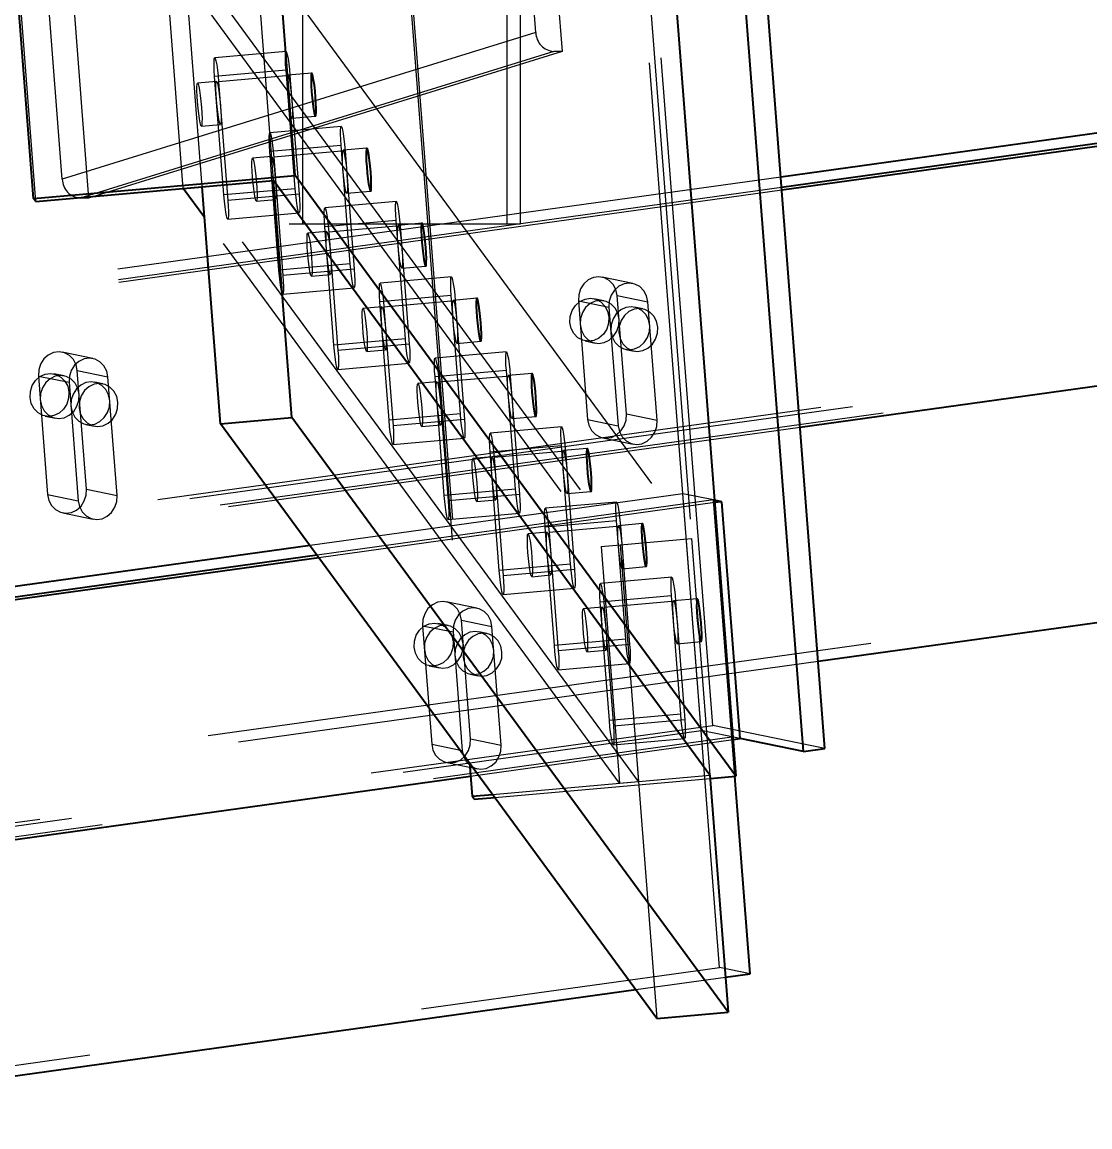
# Model space of a CAD drawing. Header units: millimetres. Extents: x 122 to 2816, y -707 to 556.
# Drawn here: x 686.797 to 688.823, y 303.537 to 305.632 of the extents above; entities that cross this region are included whole.
import ezdxf

# ---------------------------------------------------------------- set-up
doc = ezdxf.new("R2010")
doc.units = ezdxf.units.MM
doc.header["$PDSIZE"] = -1
doc.linetypes.add('HIDDEN', pattern=[1.905, 1.27, -0.635])
doc.layers.add('FORMAT', color=7, linetype='Continuous')
doc.styles.add('SLDTEXTSTYLE7', font='TXT', dxfattribs={"width": 0.75})
doc.dimstyles.new('SLDDIMSTYLE4', dxfattribs={"dimtxt": 1.852083, "dimasz": 1.852083, "dimexe": 0, "dimexo": 0.625, "dimgap": 0.463021, "dimtad": 1, "dimdec": 0, "dimlfac": 110, "dimrnd": 1e-09, "dimzin": 12, "dimtxsty": 'SLDTEXTSTYLE7', "dimsah": 1, "dimcen": 2.5, "dimazin": 3, "dimtfac": 1, "dimtdec": 0, "dimtmove": 0, "dimatfit": 0, "dimfrac": 2, "dimtzin": 12})

# ---------------------------------------------------------------- blocks, each defined once
blk = doc.blocks.new('*D1068')
at = {"layer": 'Defpoints', "color": 0}
for p in [(711.2391, 305.0429), (731.8934, 305.0429), (676.2391, 299.5884)]:
    blk.add_point(p, dxfattribs=at)
at = {"layer": 'FORMAT', "color": 0, "lineweight": -2}
for p, q in [((711.3016, 305.0429), (731.8934, 305.0429)), ((731.8934, 301.4405), (731.8934, 303.1908)), ((676.3016, 299.5884), (731.8934, 299.5884))]:
    blk.add_line(p, q, dxfattribs=at)
at = {"layer": 'FORMAT', "color": 0}
for points in [[(731.5847, 303.1908), (732.2021, 303.1908), (731.8934, 305.0429)], [(731.5847, 301.4405), (732.2021, 301.4405), (731.8934, 299.5884)]]:
    blk.add_solid(points, dxfattribs=at)
at = {"layer": 'FORMAT', "color": 0, "insert": (729.5783, 302.2484), "char_height": 1.85208, "attachment_point": 2, "rotation": 90, "style": 'SLDTEXTSTYLE7'}
blk.add_mtext('\\A1;600', dxfattribs=at)

msp = doc.modelspace()

# ---------------------------------------------------------------- linework, layer by layer
at = {"color": 7, "linetype": 'HIDDEN', "lineweight": 18}
for p, q in [((687.328834, 327.067877), (687.328834, 305.249695)), ((687.717561, 305.249695), (687.717561, 327.067877)), ((687.303652, 308.858863), (687.303652, 305.249695)), ((687.274379, 305.331826), (687.138778, 307.083685)), ((686.823098, 305.29194), (686.687497, 307.043799)), ((687.742743, 305.249695), (687.742743, 306.366441)), ((687.762641, 306.339331), (687.821687, 305.576504)), ((687.771667, 305.612439), (687.718818, 306.295215)), ((688.107406, 304.298425), (687.968328, 306.095204)), ((686.863494, 306.070963), (686.923297, 305.298348)), ((688.085793, 304.28874), (687.950192, 306.0406)), ((686.873278, 305.334283), (686.820428, 306.017059)), ((687.515994, 305.955154), (687.655072, 304.158376)), ((687.966572, 305.955817), (688.102173, 304.203958)), ((687.515291, 305.915931), (687.646002, 304.227242)), ((687.274379, 305.331826), (687.239609, 305.78102)), ((687.239609, 305.78102), (688.067403, 304.653153)), ((687.102892, 305.316669), (687.068122, 305.765864)), ((687.068122, 305.765864), (687.895917, 304.637996)), ((687.138994, 305.31986), (687.104225, 305.769055)), ((687.104225, 305.769055), (687.932019, 304.641187)), ((687.771667, 305.612439), (686.873278, 305.334283)), ((687.805941, 305.576504), (686.907551, 305.298348)), ((687.821687, 305.576504), (686.923297, 305.298348)), ((687.297994, 305.576585), (687.16261, 305.56462)), ((687.821687, 305.576504), (687.805941, 305.576504)), ((687.297833, 305.540962), (687.162449, 305.528996)), ((687.179834, 305.304399), (687.162449, 305.528996)), ((687.305359, 305.530708), (687.169974, 305.518743)), ((687.315218, 305.316364), (687.297833, 305.540962)), ((687.3466, 305.535654), (687.301471, 305.531666)), ((687.305359, 305.530708), (687.322744, 305.306111)), ((687.166087, 305.5197), (687.129985, 305.516509)), ((687.169974, 305.518743), (687.187359, 305.294145)), ((687.308675, 305.450165), (687.353803, 305.454154)), ((687.137188, 305.435009), (687.17329, 305.4382)), ((687.402514, 305.434178), (687.26713, 305.422212)), ((687.402353, 305.398554), (687.266968, 305.386588)), ((687.284353, 305.161991), (687.266968, 305.386588)), ((687.409878, 305.388301), (687.274494, 305.376335)), ((687.419738, 305.173957), (687.402353, 305.398554)), ((687.451119, 305.393247), (687.405991, 305.389258)), ((687.409878, 305.388301), (687.427263, 305.163703)), ((687.270606, 305.377293), (687.234504, 305.374102)), ((687.274494, 305.376335), (687.291879, 305.151738)), ((683.281035, 304.20225), (691.476366, 305.341511)), ((688.236503, 305.338474), (683.306606, 304.653153)), ((683.341375, 304.203958), (691.454753, 305.331826)), ((688.238038, 305.318646), (683.364696, 304.641187)), ((683.399465, 304.191992), (691.512843, 305.31986)), ((687.966789, 304.191992), (687.138994, 305.31986)), ((687.315218, 305.316364), (687.179834, 305.304399)), ((688.238447, 305.313359), (683.380187, 304.637996)), ((686.923297, 305.298348), (686.907551, 305.298348)), ((687.322744, 305.306111), (687.187359, 305.294145)), ((687.241707, 305.292601), (687.27781, 305.295792)), ((687.413194, 305.307758), (687.458322, 305.311746)), ((687.507033, 305.29177), (687.371649, 305.279804)), ((687.930686, 304.188801), (687.143527, 305.261304)), ((687.187198, 305.258522), (687.322583, 305.270487)), ((687.506872, 305.256147), (687.371488, 305.244181)), ((687.524257, 305.031549), (687.506872, 305.256147)), ((687.303652, 305.249695), (687.516743, 305.249695)), ((687.375126, 305.234885), (687.339023, 305.231694)), ((687.388873, 305.019583), (687.371488, 305.244181)), ((687.514398, 305.245893), (687.379013, 305.233927)), ((687.379013, 305.233927), (687.396398, 305.00933)), ((687.555638, 305.250839), (687.51051, 305.246851)), ((687.514398, 305.245893), (687.531782, 305.021296)), ((687.516743, 305.249695), (687.742743, 305.249695)), ((687.419738, 305.173957), (687.284353, 305.161991)), ((687.517714, 305.16535), (687.562842, 305.169339)), ((687.427263, 305.163703), (687.291879, 305.151738)), ((687.346227, 305.150194), (687.382329, 305.153384)), ((687.611553, 305.149363), (687.476168, 305.137397)), ((687.955754, 305.136714), (687.897664, 305.14868)), ((687.291718, 305.116114), (687.427102, 305.12808)), ((687.611392, 305.113739), (687.476007, 305.101773)), ((687.628776, 304.889142), (687.611392, 305.113739)), ((687.660158, 305.108432), (687.61503, 305.104443)), ((687.901141, 305.103761), (687.881778, 305.107749)), ((687.92629, 305.113739), (687.98438, 305.101773)), ((687.943674, 304.889142), (687.92629, 305.113739)), ((687.479645, 305.092477), (687.443543, 305.089286)), ((687.493392, 304.877176), (687.476007, 305.101773)), ((687.618917, 305.103486), (687.483533, 305.09152)), ((687.483533, 305.09152), (687.500918, 304.866923)), ((687.618917, 305.103486), (687.636302, 304.878888)), ((687.852532, 305.103486), (687.910622, 305.09152)), ((687.852532, 305.103486), (687.869916, 304.878888)), ((687.910622, 305.09152), (687.928006, 304.866923)), ((687.974722, 305.088604), (687.959231, 305.091795)), ((688.001764, 304.877176), (687.98438, 305.101773)), ((687.524257, 305.031549), (687.388873, 305.019583)), ((687.622233, 305.022943), (687.667361, 305.026931)), ((687.865271, 305.027614), (687.884634, 305.023625)), ((686.931338, 304.994307), (686.873248, 305.006273)), ((687.531782, 305.021296), (687.396398, 305.00933)), ((687.450746, 305.007786), (687.486849, 305.010977)), ((687.716072, 305.006955), (687.580688, 304.994989)), ((687.942724, 305.011659), (687.958215, 305.008468)), ((687.396237, 304.973707), (687.531621, 304.985672)), ((686.828115, 304.961078), (686.886205, 304.949112)), ((686.828115, 304.961078), (686.8455, 304.736481)), ((686.876725, 304.961353), (686.857361, 304.965342)), ((686.901873, 304.971331), (686.959963, 304.959366)), ((686.919258, 304.746734), (686.901873, 304.971331)), ((687.715911, 304.971331), (687.580527, 304.959366)), ((687.723437, 304.961078), (687.588052, 304.949112)), ((687.733296, 304.746734), (687.715911, 304.971331)), ((687.764677, 304.966024), (687.719549, 304.962036)), ((687.723437, 304.961078), (687.740821, 304.736481)), ((686.886205, 304.949112), (686.90359, 304.724515)), ((686.950305, 304.946197), (686.934815, 304.949387)), ((686.977348, 304.734768), (686.959963, 304.959366)), ((687.584165, 304.95007), (687.548062, 304.946879)), ((687.597912, 304.734768), (687.580527, 304.959366)), ((687.588052, 304.949112), (687.605437, 304.724515)), ((683.376145, 303.754763), (691.489522, 304.882631)), ((686.840854, 304.885206), (686.860218, 304.881217)), ((687.628776, 304.889142), (687.493392, 304.877176)), ((687.636302, 304.878888), (687.500918, 304.866923)), ((687.726752, 304.880535), (687.771881, 304.884524)), ((687.869916, 304.878888), (687.928006, 304.866923)), ((687.943674, 304.889142), (688.001764, 304.877176)), ((683.414956, 304.188801), (688.273216, 304.864164)), ((686.918308, 304.869252), (686.933799, 304.866061)), ((687.555266, 304.865378), (687.591368, 304.868569)), ((687.820592, 304.864547), (687.685207, 304.852582)), ((687.500756, 304.831299), (687.636141, 304.843265)), ((687.898542, 304.843947), (687.956632, 304.831981)), ((687.820431, 304.828924), (687.685046, 304.816958)), ((687.702431, 304.592361), (687.685046, 304.816958)), ((687.827956, 304.818671), (687.692572, 304.806705)), ((687.837815, 304.604327), (687.820431, 304.828924)), ((687.869197, 304.823617), (687.824069, 304.819628)), ((687.827956, 304.818671), (687.845341, 304.594073)), ((687.688684, 304.807662), (687.652582, 304.804471)), ((687.692572, 304.806705), (687.709956, 304.582107)), ((686.8455, 304.736481), (686.90359, 304.724515)), ((686.919258, 304.746734), (686.977348, 304.734768)), ((688.051023, 304.737935), (687.34338, 304.639563)), ((687.733296, 304.746734), (687.597912, 304.734768)), ((687.740821, 304.736481), (687.605437, 304.724515)), ((687.831272, 304.738128), (687.8764, 304.742116)), ((688.109113, 304.725969), (688.051023, 304.737935)), ((688.120562, 303.839546), (688.051023, 304.737935)), ((688.109113, 304.725969), (687.356728, 304.621378)), ((688.111334, 304.720934), (687.360287, 304.616528)), ((687.659785, 304.722971), (687.695888, 304.726162)), ((687.925111, 304.72214), (687.789727, 304.710174)), ((688.110973, 304.725586), (688.109113, 304.725969)), ((688.143883, 304.276775), (688.109113, 304.725969)), ((688.149664, 304.202089), (688.109113, 304.725969)), ((686.874126, 304.70154), (686.932216, 304.689574)), ((687.605276, 304.688891), (687.74066, 304.700857)), ((687.92495, 304.686516), (687.789566, 304.674551)), ((687.80695, 304.449953), (687.789566, 304.674551)), ((687.932475, 304.676263), (687.797091, 304.664297)), ((687.942335, 304.461919), (687.92495, 304.686516)), ((687.973716, 304.681209), (687.928588, 304.67722)), ((687.932475, 304.676263), (687.94986, 304.451666)), ((687.793204, 304.665255), (687.757101, 304.662064)), ((687.797091, 304.664297), (687.814476, 304.4397)), ((687.932019, 304.641187), (688.067403, 304.653153)), ((688.067403, 304.653153), (688.102173, 304.203958)), ((687.895917, 304.637996), (687.932019, 304.641187)), ((687.895917, 304.637996), (687.930686, 304.188801)), ((687.932019, 304.641187), (687.966789, 304.191992)), ((687.932019, 304.641187), (688.001558, 303.742797)), ((687.837815, 304.604327), (687.702431, 304.592361)), ((687.845341, 304.594073), (687.709956, 304.582107)), ((687.764305, 304.580563), (687.800407, 304.583754)), ((687.935791, 304.59572), (687.98092, 304.599709)), ((688.029631, 304.579732), (687.894246, 304.567767)), ((687.709795, 304.546484), (687.84518, 304.55845)), ((688.02947, 304.544109), (687.894085, 304.532143)), ((688.046854, 304.319511), (688.02947, 304.544109)), ((687.660043, 304.520852), (687.601953, 304.532818)), ((687.897723, 304.522847), (687.861621, 304.519656)), ((687.91147, 304.307546), (687.894085, 304.532143)), ((688.036995, 304.533855), (687.901611, 304.52189)), ((687.901611, 304.52189), (687.918995, 304.297292)), ((688.078236, 304.538801), (688.033108, 304.534813)), ((688.036995, 304.533855), (688.05438, 304.309258)), ((687.55682, 304.487623), (687.61491, 304.475657)), ((687.55682, 304.487623), (687.574205, 304.263026)), ((687.60543, 304.487898), (687.586066, 304.491887)), ((687.630578, 304.497877), (687.688668, 304.485911)), ((687.647963, 304.273279), (687.630578, 304.497877)), ((687.706053, 304.261313), (687.688668, 304.485911)), ((687.61491, 304.475657), (687.632295, 304.25106)), ((687.679011, 304.472742), (687.66352, 304.475932)), ((687.942335, 304.461919), (687.80695, 304.449953)), ((688.040311, 304.453312), (688.085439, 304.457301)), ((687.94986, 304.451666), (687.814476, 304.4397)), ((687.868824, 304.438156), (687.904926, 304.441347)), ((683.434235, 303.742797), (688.307577, 304.420257)), ((687.814315, 304.404076), (687.949699, 304.416042)), ((687.569559, 304.411751), (687.588923, 304.407762)), ((687.647013, 304.395797), (687.662504, 304.392606)), ((688.046854, 304.319511), (687.91147, 304.307546)), ((679.912075, 303.159165), (688.107406, 304.298425)), ((688.05438, 304.309258), (687.918995, 304.297292)), ((688.320403, 304.254551), (688.107406, 304.298425)), ((679.972415, 303.160873), (688.085793, 304.28874)), ((680.030505, 303.148907), (688.143883, 304.276775)), ((687.647918, 304.202485), (688.146103, 304.271739)), ((687.647963, 304.273279), (687.706053, 304.261313)), ((687.918834, 304.261669), (688.054219, 304.273635)), ((688.159373, 304.273584), (688.085793, 304.28874)), ((688.159373, 304.273584), (688.143883, 304.276775)), ((687.574205, 304.263026), (687.632295, 304.25106)), ((687.602831, 304.228085), (687.660921, 304.216119)), ((687.689839, 304.167514), (688.102173, 304.203958)), ((687.69402, 304.161818), (688.102639, 304.197933)), ((687.930686, 304.188801), (687.966789, 304.191992)), ((680.007184, 302.711678), (688.120562, 303.839546)), ((688.178652, 303.82758), (688.120562, 303.839546)), ((687.961489, 303.797391), (688.13181, 303.821068))]:
    msp.add_line(p, q, dxfattribs=at)
at = {"color": 7, "linetype": 'Continuous', "lineweight": 25}
for p, q in [((687.315326, 305.341511), (687.176248, 307.13829)), ((686.818917, 305.297636), (686.679839, 307.094415)), ((688.320403, 304.254551), (688.181325, 306.05133)), ((688.012404, 305.999029), (688.151482, 304.20225)), ((688.279426, 304.248855), (688.143825, 306.000714)), ((691.419983, 305.78102), (688.236503, 305.338474)), ((691.478074, 305.769055), (688.238038, 305.318646)), ((691.493564, 305.765864), (688.238447, 305.313359)), ((686.818917, 305.297636), (687.315326, 305.341511)), ((688.151482, 304.20225), (687.315326, 305.341511)), ((686.823098, 305.29194), (687.274379, 305.331826)), ((687.102892, 305.316669), (687.138994, 305.31986)), ((687.143527, 305.261304), (687.102892, 305.316669)), ((687.173764, 304.870665), (687.138994, 305.31986)), ((687.309148, 304.882631), (687.274379, 305.331826)), ((688.102173, 304.203958), (687.274379, 305.331826)), ((688.273216, 304.864164), (691.528334, 305.316669)), ((686.823098, 305.29194), (686.818917, 305.297636)), ((687.173764, 304.870665), (687.309148, 304.882631)), ((688.136942, 303.754763), (687.309148, 304.882631)), ((688.001558, 303.742797), (687.173764, 304.870665)), ((688.307577, 304.420257), (691.547613, 304.870665)), ((688.124604, 304.722779), (688.110973, 304.725586)), ((688.124604, 304.722779), (688.111334, 304.720934)), ((688.159373, 304.273584), (688.124604, 304.722779)), ((687.34338, 304.639563), (684.867543, 304.295389)), ((687.356728, 304.621378), (684.869077, 304.275561)), ((687.360287, 304.616528), (684.869487, 304.270274)), ((688.146103, 304.271739), (688.159373, 304.273584)), ((688.279426, 304.248855), (688.159373, 304.273584)), ((688.279426, 304.248855), (688.320403, 304.254551)), ((687.646002, 304.227242), (687.650892, 304.164072)), ((684.904256, 303.821079), (687.647918, 304.202485)), ((688.102173, 304.203958), (688.136942, 303.754763)), ((688.102639, 304.197933), (688.151482, 304.20225)), ((688.178652, 303.82758), (688.149664, 304.202089)), ((687.650892, 304.164072), (687.689839, 304.167514)), ((687.655072, 304.158376), (687.650892, 304.164072)), ((687.655072, 304.158376), (687.69402, 304.161818)), ((688.13181, 303.821068), (688.178652, 303.82758)), ((684.938616, 303.377172), (687.961489, 303.797391)), ((688.001558, 303.742797), (688.136942, 303.754763))]:
    msp.add_line(p, q, dxfattribs=at)
at = {"color": 7, "linetype": 'HIDDEN', "lineweight": 18, "flags": 128}
for points in [[(687.297833, 305.540962), (687.297104, 305.552144), (687.296739, 305.562005), (687.296767, 305.569745), (687.297187, 305.574739), (687.297963, 305.576581), (687.299034, 305.575122), (687.300313, 305.57048), (687.301695, 305.563031), (687.30307, 305.553379), (687.304325, 305.542306), (687.305359, 305.530708)], [(687.162449, 305.528996), (687.16172, 305.540178), (687.161355, 305.550039), (687.161383, 305.55778), (687.161802, 305.562773), (687.162579, 305.564615), (687.16365, 305.563156), (687.164928, 305.558514), (687.166311, 305.551065), (687.167685, 305.541413), (687.16894, 305.53034), (687.169974, 305.518743)], [(687.30131, 305.496042), (687.300581, 305.507224), (687.300216, 305.517085), (687.300244, 305.524826), (687.300663, 305.529819), (687.30144, 305.531661), (687.302511, 305.530202), (687.30379, 305.52556), (687.305172, 305.518111), (687.306547, 305.50846), (687.307802, 305.497386), (687.308836, 305.485789), (687.309565, 305.474607), (687.30993, 305.464746), (687.309902, 305.457005), (687.309483, 305.452012), (687.308706, 305.45017), (687.307635, 305.451629), (687.306356, 305.456271), (687.304974, 305.46372), (687.303599, 305.473372), (687.302344, 305.484445), (687.30131, 305.496042)], [(687.129823, 305.480886), (687.129094, 305.492068), (687.128729, 305.501929), (687.128757, 305.509669), (687.129177, 305.514663), (687.129953, 305.516505), (687.131024, 305.515045), (687.132303, 305.510403), (687.133685, 305.502955), (687.13506, 305.493303), (687.136315, 305.48223), (687.137349, 305.470632), (687.138078, 305.45945), (687.138443, 305.449589), (687.138415, 305.441849), (687.137996, 305.436855), (687.137219, 305.435013), (687.136148, 305.436473), (687.13487, 305.441114), (687.133487, 305.448563), (687.132113, 305.458215), (687.130857, 305.469288), (687.129823, 305.480886)], [(687.165926, 305.484077), (687.165197, 305.495259), (687.164831, 305.505119), (687.16486, 305.51286), (687.165279, 305.517854), (687.166056, 305.519695), (687.167127, 305.518236), (687.168405, 305.513594), (687.169788, 305.506146), (687.171162, 305.496494), (687.172417, 305.485421), (687.173451, 305.473823), (687.174181, 305.462641), (687.174546, 305.45278), (687.174518, 305.445039), (687.174098, 305.440046), (687.173322, 305.438204), (687.172251, 305.439663), (687.170972, 305.444305), (687.16959, 305.451754), (687.168215, 305.461406), (687.16696, 305.472479), (687.165926, 305.484077)], [(687.266968, 305.386588), (687.266239, 305.39777), (687.265874, 305.407631), (687.265902, 305.415372), (687.266322, 305.420366), (687.267098, 305.422207), (687.268169, 305.420748), (687.269448, 305.416106), (687.27083, 305.408658), (687.272205, 305.399006), (687.27346, 305.387932), (687.274494, 305.376335)], [(687.402353, 305.398554), (687.401624, 305.409736), (687.401258, 305.419597), (687.401287, 305.427338), (687.401706, 305.432331), (687.402483, 305.434173), (687.403554, 305.432714), (687.404832, 305.428072), (687.406215, 305.420623), (687.407589, 305.410971), (687.408844, 305.399898), (687.409878, 305.388301)], [(687.40583, 305.353635), (687.405101, 305.364817), (687.404735, 305.374678), (687.404764, 305.382418), (687.405183, 305.387412), (687.40596, 305.389254), (687.407031, 305.387794), (687.408309, 305.383153), (687.409692, 305.375704), (687.411066, 305.366052), (687.412321, 305.354979), (687.413355, 305.343381), (687.414084, 305.332199), (687.41445, 305.322338), (687.414421, 305.314598), (687.414002, 305.309604), (687.413225, 305.307762), (687.412154, 305.309222), (687.410876, 305.313864), (687.409493, 305.321312), (687.408119, 305.330964), (687.406864, 305.342037), (687.40583, 305.353635)], [(687.234343, 305.338478), (687.233614, 305.34966), (687.233248, 305.359521), (687.233277, 305.367262), (687.233696, 305.372255), (687.234473, 305.374097), (687.235544, 305.372638), (687.236822, 305.367996), (687.238205, 305.360547), (687.239579, 305.350895), (687.240834, 305.339822), (687.241868, 305.328225), (687.242598, 305.317043), (687.242963, 305.307182), (687.242935, 305.299441), (687.242515, 305.294448), (687.241739, 305.292606), (687.240668, 305.294065), (687.239389, 305.298707), (687.238007, 305.306156), (687.236632, 305.315807), (687.235377, 305.326881), (687.234343, 305.338478)], [(687.270445, 305.341669), (687.269716, 305.352851), (687.269351, 305.362712), (687.269379, 305.370453), (687.269799, 305.375446), (687.270575, 305.377288), (687.271646, 305.375829), (687.272925, 305.371187), (687.274307, 305.363738), (687.275682, 305.354086), (687.276937, 305.343013), (687.277971, 305.331416), (687.2787, 305.320234), (687.279065, 305.310373), (687.279037, 305.302632), (687.278618, 305.297638), (687.277841, 305.295797), (687.27677, 305.297256), (687.275492, 305.301898), (687.274109, 305.309346), (687.272735, 305.318998), (687.271479, 305.330072), (687.270445, 305.341669)], [(687.322744, 305.306111), (687.323473, 305.294929), (687.323838, 305.285068), (687.32381, 305.277327), (687.32339, 305.272334), (687.322614, 305.270492), (687.321543, 305.271951), (687.320264, 305.276593), (687.318882, 305.284042), (687.317507, 305.293694), (687.316252, 305.304767), (687.315218, 305.316364)], [(687.187359, 305.294145), (687.188088, 305.282963), (687.188454, 305.273102), (687.188425, 305.265362), (687.188006, 305.260368), (687.187229, 305.258526), (687.186158, 305.259986), (687.18488, 305.264627), (687.183497, 305.272076), (687.182123, 305.281728), (687.180868, 305.292801), (687.179834, 305.304399)], [(687.371488, 305.244181), (687.370759, 305.255363), (687.370393, 305.265224), (687.370422, 305.272965), (687.370841, 305.277958), (687.371618, 305.2798), (687.372689, 305.278341), (687.373967, 305.273699), (687.37535, 305.26625), (687.376724, 305.256598), (687.377979, 305.245525), (687.379013, 305.233927)], [(687.506872, 305.256147), (687.506143, 305.267329), (687.505778, 305.27719), (687.505806, 305.28493), (687.506225, 305.289924), (687.507002, 305.291766), (687.508073, 305.290306), (687.509352, 305.285664), (687.510734, 305.278216), (687.512109, 305.268564), (687.513364, 305.257491), (687.514398, 305.245893)], [(687.374965, 305.199261), (687.374236, 305.210443), (687.37387, 305.220304), (687.373899, 305.228045), (687.374318, 305.233039), (687.375095, 305.23488), (687.376166, 305.233421), (687.377444, 305.228779), (687.378827, 305.221331), (687.380201, 305.211679), (687.381456, 305.200605), (687.38249, 305.189008), (687.383219, 305.177826), (687.383585, 305.167965), (687.383557, 305.160224), (687.383137, 305.155231), (687.38236, 305.153389), (687.381289, 305.154848), (687.380011, 305.15949), (687.378628, 305.166939), (687.377254, 305.176591), (687.375999, 305.187664), (687.374965, 305.199261)], [(687.510349, 305.211227), (687.50962, 305.222409), (687.509255, 305.23227), (687.509283, 305.240011), (687.509702, 305.245004), (687.510479, 305.246846), (687.51155, 305.245387), (687.512829, 305.240745), (687.514211, 305.233296), (687.515586, 305.223644), (687.516841, 305.212571), (687.517875, 305.200974), (687.518604, 305.189792), (687.518969, 305.179931), (687.518941, 305.17219), (687.518521, 305.167197), (687.517745, 305.165355), (687.516674, 305.166814), (687.515395, 305.171456), (687.514013, 305.178905), (687.512638, 305.188557), (687.511383, 305.19963), (687.510349, 305.211227)], [(687.338862, 305.19607), (687.338133, 305.207253), (687.337768, 305.217113), (687.337796, 305.224854), (687.338216, 305.229848), (687.338992, 305.231689), (687.340063, 305.23023), (687.341342, 305.225588), (687.342724, 305.21814), (687.344099, 305.208488), (687.345354, 305.197415), (687.346388, 305.185817), (687.347117, 305.174635), (687.347482, 305.164774), (687.347454, 305.157033), (687.347035, 305.15204), (687.346258, 305.150198), (687.345187, 305.151657), (687.343908, 305.156299), (687.342526, 305.163748), (687.341151, 305.1734), (687.339896, 305.184473), (687.338862, 305.19607)], [(687.427263, 305.163703), (687.427992, 305.152521), (687.428357, 305.142661), (687.428329, 305.13492), (687.42791, 305.129926), (687.427133, 305.128085), (687.426062, 305.129544), (687.424784, 305.134186), (687.423401, 305.141634), (687.422027, 305.151286), (687.420772, 305.162359), (687.419738, 305.173957)], [(687.291879, 305.151738), (687.292608, 305.140556), (687.292973, 305.130695), (687.292945, 305.122954), (687.292525, 305.117961), (687.291749, 305.116119), (687.290678, 305.117578), (687.289399, 305.12222), (687.288017, 305.129669), (687.286642, 305.13932), (687.285387, 305.150394), (687.284353, 305.161991)], [(687.611392, 305.113739), (687.610663, 305.124921), (687.610297, 305.134782), (687.610325, 305.142523), (687.610745, 305.147516), (687.611522, 305.149358), (687.612593, 305.147899), (687.613871, 305.143257), (687.615254, 305.135808), (687.616628, 305.126156), (687.617883, 305.115083), (687.618917, 305.103486)], [(687.92629, 305.113739), (687.923914, 305.124921), (687.918743, 305.134782), (687.911196, 305.142523), (687.901884, 305.147516), (687.891562, 305.149358), (687.881065, 305.147899), (687.871244, 305.143257), (687.862895, 305.135808), (687.856694, 305.126156), (687.853144, 305.115083), (687.852532, 305.103486)], [(687.476007, 305.101773), (687.475278, 305.112955), (687.474913, 305.122816), (687.474941, 305.130557), (687.475361, 305.13555), (687.476137, 305.137392), (687.477208, 305.135933), (687.478487, 305.131291), (687.479869, 305.123842), (687.481244, 305.114191), (687.482499, 305.103117), (687.483533, 305.09152)], [(687.98438, 305.101773), (687.982004, 305.112955), (687.976834, 305.122816), (687.969286, 305.130557), (687.959974, 305.13555), (687.949652, 305.137392), (687.939155, 305.135933), (687.929334, 305.131291), (687.920985, 305.123842), (687.914784, 305.114191), (687.911234, 305.103117), (687.910622, 305.09152)], [(687.836645, 305.062555), (687.837257, 305.074152), (687.840808, 305.085225), (687.847009, 305.094877), (687.855358, 305.102326), (687.865178, 305.106968), (687.875675, 305.108427), (687.885998, 305.106585), (687.89531, 305.101592), (687.902857, 305.093851), (687.908028, 305.08399), (687.910403, 305.072808), (687.909791, 305.061211), (687.906241, 305.050138), (687.90004, 305.040486), (687.891691, 305.033037), (687.88187, 305.028395), (687.871373, 305.026936), (687.861051, 305.028778), (687.851739, 305.033771), (687.844191, 305.041512), (687.839021, 305.051373), (687.836645, 305.062555)], [(687.443382, 305.053663), (687.442653, 305.064845), (687.442287, 305.074706), (687.442316, 305.082447), (687.442735, 305.08744), (687.443512, 305.089282), (687.444583, 305.087823), (687.445861, 305.083181), (687.447244, 305.075732), (687.448618, 305.06608), (687.449873, 305.055007), (687.450907, 305.04341), (687.451636, 305.032227), (687.452002, 305.022367), (687.451973, 305.014626), (687.451554, 305.009632), (687.450777, 305.007791), (687.449706, 305.00925), (687.448428, 305.013892), (687.447045, 305.02134), (687.445671, 305.030992), (687.444416, 305.042066), (687.443382, 305.053663)], [(687.479484, 305.056854), (687.478755, 305.068036), (687.47839, 305.077897), (687.478418, 305.085637), (687.478837, 305.090631), (687.479614, 305.092473), (687.480685, 305.091014), (687.481964, 305.086372), (687.483346, 305.078923), (687.484721, 305.069271), (687.485976, 305.058198), (687.48701, 305.0466), (687.487739, 305.035418), (687.488104, 305.025558), (687.488076, 305.017817), (687.487657, 305.012823), (687.48688, 305.010981), (687.485809, 305.012441), (687.48453, 305.017083), (687.483148, 305.024531), (687.481773, 305.034183), (687.480518, 305.045256), (687.479484, 305.056854)], [(687.614869, 305.06882), (687.614139, 305.080002), (687.613774, 305.089863), (687.613802, 305.097603), (687.614222, 305.102597), (687.614998, 305.104439), (687.616069, 305.102979), (687.617348, 305.098337), (687.61873, 305.090889), (687.620105, 305.081237), (687.62136, 305.070164), (687.622394, 305.058566), (687.623123, 305.047384), (687.623489, 305.037523), (687.62346, 305.029783), (687.623041, 305.024789), (687.622264, 305.022947), (687.621193, 305.024406), (687.619915, 305.029048), (687.618532, 305.036497), (687.617158, 305.046149), (687.615903, 305.057222), (687.614869, 305.06882)], [(687.929767, 305.06882), (687.927391, 305.080002), (687.92222, 305.089863), (687.914673, 305.097603), (687.905361, 305.102597), (687.895039, 305.104439), (687.884542, 305.102979), (687.874721, 305.098337), (687.866372, 305.090889), (687.860171, 305.081237), (687.856621, 305.070164), (687.856009, 305.058566), (687.858384, 305.047384), (687.863555, 305.037523), (687.871102, 305.029783), (687.880414, 305.024789), (687.890737, 305.022947), (687.901233, 305.024406), (687.911054, 305.029048), (687.919403, 305.036497), (687.925604, 305.046149), (687.929154, 305.057222), (687.929767, 305.06882)], [(687.987857, 305.056854), (687.985481, 305.068036), (687.98031, 305.077897), (687.972763, 305.085637), (687.963451, 305.090631), (687.953129, 305.092473), (687.942632, 305.091014), (687.932811, 305.086372), (687.924462, 305.078923), (687.918261, 305.069271), (687.914711, 305.058198), (687.914099, 305.0466), (687.916474, 305.035418), (687.921645, 305.025558), (687.929192, 305.017817), (687.938504, 305.012823), (687.948827, 305.010981), (687.959324, 305.012441), (687.969144, 305.017083), (687.977493, 305.024531), (687.983694, 305.034183), (687.987244, 305.045256), (687.987857, 305.056854)], [(688.003347, 305.053663), (688.000972, 305.064845), (687.995801, 305.074706), (687.988254, 305.082447), (687.978942, 305.08744), (687.968619, 305.089282), (687.958123, 305.087823), (687.948302, 305.083181), (687.939953, 305.075732), (687.933752, 305.06608), (687.930202, 305.055007), (687.929589, 305.04341), (687.931965, 305.032227), (687.937136, 305.022367), (687.944683, 305.014626), (687.953995, 305.009632), (687.964317, 305.007791), (687.974814, 305.00925), (687.984635, 305.013892), (687.992984, 305.02134), (687.999185, 305.030992), (688.002735, 305.042066), (688.003347, 305.053663)], [(687.531782, 305.021296), (687.532512, 305.010114), (687.532877, 305.000253), (687.532849, 304.992512), (687.532429, 304.987519), (687.531653, 304.985677), (687.530582, 304.987136), (687.529303, 304.991778), (687.527921, 304.999227), (687.526546, 305.008879), (687.525291, 305.019952), (687.524257, 305.031549)], [(686.901873, 304.971331), (686.899498, 304.982514), (686.894327, 304.992374), (686.88678, 305.000115), (686.877468, 305.005109), (686.867145, 305.00695), (686.856648, 305.005491), (686.846828, 305.000849), (686.838479, 304.993401), (686.832278, 304.983749), (686.828727, 304.972676), (686.828115, 304.961078)], [(687.396398, 305.00933), (687.397127, 304.998148), (687.397493, 304.988287), (687.397464, 304.980546), (687.397045, 304.975553), (687.396268, 304.973711), (687.395197, 304.97517), (687.393919, 304.979812), (687.392536, 304.987261), (687.391162, 304.996913), (687.389907, 305.007986), (687.388873, 305.019583)], [(687.715911, 304.971331), (687.715182, 304.982514), (687.714817, 304.992374), (687.714845, 305.000115), (687.715264, 305.005109), (687.716041, 305.00695), (687.717112, 305.005491), (687.71839, 305.000849), (687.719773, 304.993401), (687.721147, 304.983749), (687.722403, 304.972676), (687.723437, 304.961078)], [(686.959963, 304.959366), (686.957588, 304.970548), (686.952417, 304.980409), (686.94487, 304.988149), (686.935558, 304.993143), (686.925235, 304.994985), (686.914739, 304.993525), (686.904918, 304.988884), (686.896569, 304.981435), (686.890368, 304.971783), (686.886818, 304.96071), (686.886205, 304.949112)], [(687.580527, 304.959366), (687.579798, 304.970548), (687.579432, 304.980409), (687.579461, 304.988149), (687.57988, 304.993143), (687.580657, 304.994985), (687.581728, 304.993525), (687.583006, 304.988884), (687.584389, 304.981435), (687.585763, 304.971783), (687.587018, 304.96071), (687.588052, 304.949112)], [(686.812229, 304.920147), (686.812841, 304.931745), (686.816391, 304.942818), (686.822592, 304.95247), (686.830941, 304.959918), (686.840762, 304.96456), (686.851259, 304.96602), (686.861581, 304.964178), (686.870893, 304.959184), (686.878441, 304.951444), (686.883611, 304.941583), (686.885987, 304.930401), (686.885375, 304.918803), (686.881824, 304.90773), (686.875623, 304.898078), (686.867274, 304.890629), (686.857454, 304.885988), (686.846957, 304.884528), (686.836634, 304.88637), (686.827322, 304.891364), (686.819775, 304.899104), (686.814604, 304.908965), (686.812229, 304.920147)], [(686.90535, 304.926412), (686.902975, 304.937594), (686.897804, 304.947455), (686.890257, 304.955196), (686.880945, 304.960189), (686.870622, 304.962031), (686.860125, 304.960572), (686.850305, 304.95593), (686.841956, 304.948481), (686.835755, 304.938829), (686.832204, 304.927756), (686.831592, 304.916159), (686.833968, 304.904977), (686.839138, 304.895116), (686.846686, 304.887375), (686.855998, 304.882381), (686.86632, 304.88054), (686.876817, 304.881999), (686.886638, 304.886641), (686.894987, 304.89409), (686.901188, 304.903741), (686.904738, 304.914815), (686.90535, 304.926412)], [(687.719388, 304.926412), (687.718659, 304.937594), (687.718294, 304.947455), (687.718322, 304.955196), (687.718741, 304.960189), (687.719518, 304.962031), (687.720589, 304.960572), (687.721867, 304.95593), (687.72325, 304.948481), (687.724624, 304.938829), (687.72588, 304.927756), (687.726914, 304.916159), (687.727643, 304.904977), (687.728008, 304.895116), (687.72798, 304.887375), (687.72756, 304.882381), (687.726784, 304.88054), (687.725713, 304.881999), (687.724434, 304.886641), (687.723052, 304.89409), (687.721677, 304.903741), (687.720422, 304.914815), (687.719388, 304.926412)], [(686.96344, 304.914446), (686.961065, 304.925628), (686.955894, 304.935489), (686.948347, 304.94323), (686.939035, 304.948223), (686.928712, 304.950065), (686.918215, 304.948606), (686.908395, 304.943964), (686.900046, 304.936515), (686.893845, 304.926864), (686.890295, 304.91579), (686.889682, 304.904193), (686.892058, 304.893011), (686.897229, 304.88315), (686.904776, 304.875409), (686.914088, 304.870416), (686.92441, 304.868574), (686.934907, 304.870033), (686.944728, 304.874675), (686.953077, 304.882124), (686.959278, 304.891776), (686.962828, 304.902849), (686.96344, 304.914446)], [(686.978931, 304.911255), (686.976556, 304.922437), (686.971385, 304.932298), (686.963838, 304.940039), (686.954526, 304.945033), (686.944203, 304.946874), (686.933706, 304.945415), (686.923885, 304.940773), (686.915536, 304.933325), (686.909336, 304.923673), (686.905785, 304.912599), (686.905173, 304.901002), (686.907548, 304.88982), (686.912719, 304.879959), (686.920266, 304.872218), (686.929578, 304.867225), (686.939901, 304.865383), (686.950398, 304.866842), (686.960219, 304.871484), (686.968568, 304.878933), (686.974768, 304.888585), (686.978319, 304.899658), (686.978931, 304.911255)], [(687.547901, 304.911255), (687.547172, 304.922437), (687.546807, 304.932298), (687.546835, 304.940039), (687.547254, 304.945033), (687.548031, 304.946874), (687.549102, 304.945415), (687.550381, 304.940773), (687.551763, 304.933325), (687.553138, 304.923673), (687.554393, 304.912599), (687.555427, 304.901002), (687.556156, 304.88982), (687.556521, 304.879959), (687.556493, 304.872218), (687.556074, 304.867225), (687.555297, 304.865383), (687.554226, 304.866842), (687.552947, 304.871484), (687.551565, 304.878933), (687.55019, 304.888585), (687.548935, 304.899658), (687.547901, 304.911255)], [(687.584004, 304.914446), (687.583275, 304.925628), (687.582909, 304.935489), (687.582937, 304.94323), (687.583357, 304.948223), (687.584134, 304.950065), (687.585205, 304.948606), (687.586483, 304.943964), (687.587866, 304.936515), (687.58924, 304.926864), (687.590495, 304.91579), (687.591529, 304.904193), (687.592258, 304.893011), (687.592624, 304.88315), (687.592595, 304.875409), (687.592176, 304.870416), (687.591399, 304.868574), (687.590328, 304.870033), (687.58905, 304.874675), (687.587667, 304.882124), (687.586293, 304.891776), (687.585038, 304.902849), (687.584004, 304.914446)], [(687.500918, 304.866923), (687.501647, 304.85574), (687.502012, 304.84588), (687.501984, 304.838139), (687.501564, 304.833145), (687.500788, 304.831304), (687.499717, 304.832763), (687.498438, 304.837405), (687.497056, 304.844853), (687.495681, 304.854505), (687.494426, 304.865578), (687.493392, 304.877176)], [(687.636302, 304.878888), (687.637031, 304.867706), (687.637396, 304.857845), (687.637368, 304.850105), (687.636949, 304.845111), (687.636172, 304.843269), (687.635101, 304.844729), (687.633823, 304.849371), (687.63244, 304.856819), (687.631066, 304.866471), (687.629811, 304.877544), (687.628776, 304.889142)], [(687.869916, 304.878888), (687.872292, 304.867706), (687.877463, 304.857845), (687.88501, 304.850105), (687.894322, 304.845111), (687.904644, 304.843269), (687.915141, 304.844729), (687.924962, 304.849371), (687.933311, 304.856819), (687.939512, 304.866471), (687.943062, 304.877544), (687.943674, 304.889142)], [(687.928006, 304.866923), (687.930382, 304.85574), (687.935553, 304.84588), (687.9431, 304.838139), (687.952412, 304.833145), (687.962734, 304.831304), (687.973231, 304.832763), (687.983052, 304.837405), (687.991401, 304.844853), (687.997602, 304.854505), (688.001152, 304.865578), (688.001764, 304.877176)], [(687.820431, 304.828924), (687.819701, 304.840106), (687.819336, 304.849967), (687.819364, 304.857708), (687.819784, 304.862701), (687.82056, 304.864543), (687.821631, 304.863084), (687.82291, 304.858442), (687.824292, 304.850993), (687.825667, 304.841341), (687.826922, 304.830268), (687.827956, 304.818671)], [(687.685046, 304.816958), (687.684317, 304.82814), (687.683952, 304.838001), (687.68398, 304.845742), (687.684399, 304.850735), (687.685176, 304.852577), (687.686247, 304.851118), (687.687526, 304.846476), (687.688908, 304.839027), (687.690283, 304.829375), (687.691538, 304.818302), (687.692572, 304.806705)], [(687.823908, 304.784004), (687.823178, 304.795187), (687.822813, 304.805047), (687.822841, 304.812788), (687.823261, 304.817782), (687.824037, 304.819623), (687.825108, 304.818164), (687.826387, 304.813522), (687.827769, 304.806074), (687.829144, 304.796422), (687.830399, 304.785349), (687.831433, 304.773751), (687.832162, 304.762569), (687.832527, 304.752708), (687.832499, 304.744967), (687.83208, 304.739974), (687.831303, 304.738132), (687.830232, 304.739591), (687.828954, 304.744233), (687.827571, 304.751682), (687.826197, 304.761334), (687.824942, 304.772407), (687.823908, 304.784004)], [(687.652421, 304.768848), (687.651692, 304.78003), (687.651326, 304.789891), (687.651354, 304.797631), (687.651774, 304.802625), (687.652551, 304.804467), (687.653621, 304.803008), (687.6549, 304.798366), (687.656283, 304.790917), (687.657657, 304.781265), (687.658912, 304.770192), (687.659946, 304.758594), (687.660675, 304.747412), (687.661041, 304.737552), (687.661012, 304.729811), (687.660593, 304.724817), (687.659816, 304.722975), (687.658745, 304.724435), (687.657467, 304.729077), (687.656084, 304.736525), (687.65471, 304.746177), (687.653455, 304.75725), (687.652421, 304.768848)], [(687.688523, 304.772039), (687.687794, 304.783221), (687.687429, 304.793082), (687.687457, 304.800822), (687.687876, 304.805816), (687.688653, 304.807658), (687.689724, 304.806198), (687.691003, 304.801556), (687.692385, 304.794108), (687.693759, 304.784456), (687.695015, 304.773383), (687.696049, 304.761785), (687.696778, 304.750603), (687.697143, 304.740742), (687.697115, 304.733002), (687.696695, 304.728008), (687.695919, 304.726166), (687.694848, 304.727626), (687.693569, 304.732268), (687.692187, 304.739716), (687.690812, 304.749368), (687.689557, 304.760441), (687.688523, 304.772039)], [(686.8455, 304.736481), (686.847875, 304.725299), (686.853046, 304.715438), (686.860593, 304.707697), (686.869905, 304.702704), (686.880228, 304.700862), (686.890725, 304.702321), (686.900546, 304.706963), (686.908895, 304.714412), (686.915095, 304.724064), (686.918646, 304.735137), (686.919258, 304.746734)], [(686.90359, 304.724515), (686.905966, 304.713333), (686.911136, 304.703472), (686.918683, 304.695731), (686.927995, 304.690738), (686.938318, 304.688896), (686.948815, 304.690355), (686.958636, 304.694997), (686.966985, 304.702446), (686.973185, 304.712098), (686.976736, 304.723171), (686.977348, 304.734768)], [(687.605437, 304.724515), (687.606166, 304.713333), (687.606531, 304.703472), (687.606503, 304.695731), (687.606084, 304.690738), (687.605307, 304.688896), (687.604236, 304.690355), (687.602958, 304.694997), (687.601575, 304.702446), (687.600201, 304.712098), (687.598946, 304.723171), (687.597912, 304.734768)], [(687.740821, 304.736481), (687.741551, 304.725299), (687.741916, 304.715438), (687.741888, 304.707697), (687.741468, 304.702704), (687.740692, 304.700862), (687.739621, 304.702321), (687.738342, 304.706963), (687.73696, 304.714412), (687.735585, 304.724064), (687.73433, 304.735137), (687.733296, 304.746734)], [(687.789566, 304.674551), (687.788837, 304.685733), (687.788471, 304.695593), (687.788499, 304.703334), (687.788919, 304.708328), (687.789696, 304.71017), (687.790766, 304.70871), (687.792045, 304.704068), (687.793428, 304.69662), (687.794802, 304.686968), (687.796057, 304.675895), (687.797091, 304.664297)], [(687.92495, 304.686516), (687.924221, 304.697698), (687.923856, 304.707559), (687.923884, 304.7153), (687.924303, 304.720294), (687.92508, 304.722135), (687.926151, 304.720676), (687.927429, 304.716034), (687.928812, 304.708586), (687.930186, 304.698934), (687.931441, 304.68786), (687.932475, 304.676263)], [(687.928427, 304.641597), (687.927698, 304.652779), (687.927333, 304.66264), (687.927361, 304.670381), (687.92778, 304.675374), (687.928557, 304.677216), (687.929628, 304.675757), (687.930906, 304.671115), (687.932289, 304.663666), (687.933663, 304.654014), (687.934918, 304.642941), (687.935952, 304.631344), (687.936682, 304.620161), (687.937047, 304.610301), (687.937019, 304.60256), (687.936599, 304.597566), (687.935823, 304.595725), (687.934752, 304.597184), (687.933473, 304.601826), (687.932091, 304.609274), (687.930716, 304.618926), (687.929461, 304.629999), (687.928427, 304.641597)], [(687.75694, 304.62644), (687.756211, 304.637622), (687.755846, 304.647483), (687.755874, 304.655224), (687.756293, 304.660217), (687.75707, 304.662059), (687.758141, 304.6606), (687.759419, 304.655958), (687.760802, 304.648509), (687.762176, 304.638857), (687.763432, 304.627784), (687.764466, 304.616187), (687.765195, 304.605005), (687.76556, 304.595144), (687.765532, 304.587403), (687.765112, 304.58241), (687.764336, 304.580568), (687.763265, 304.582027), (687.761986, 304.586669), (687.760604, 304.594118), (687.759229, 304.60377), (687.757974, 304.614843), (687.75694, 304.62644)], [(687.793043, 304.629631), (687.792313, 304.640813), (687.791948, 304.650674), (687.791976, 304.658415), (687.792396, 304.663408), (687.793172, 304.66525), (687.794243, 304.663791), (687.795522, 304.659149), (687.796904, 304.6517), (687.798279, 304.642048), (687.799534, 304.630975), (687.800568, 304.619378), (687.801297, 304.608196), (687.801663, 304.598335), (687.801634, 304.590594), (687.801215, 304.585601), (687.800438, 304.583759), (687.799367, 304.585218), (687.798089, 304.58986), (687.796706, 304.597309), (687.795332, 304.60696), (687.794077, 304.618034), (687.793043, 304.629631)], [(687.845341, 304.594073), (687.84607, 304.582891), (687.846435, 304.57303), (687.846407, 304.56529), (687.845988, 304.560296), (687.845211, 304.558454), (687.84414, 304.559913), (687.842861, 304.564555), (687.841479, 304.572004), (687.840105, 304.581656), (687.838849, 304.592729), (687.837815, 304.604327)], [(687.709956, 304.582107), (687.710686, 304.570925), (687.711051, 304.561065), (687.711023, 304.553324), (687.710603, 304.54833), (687.709827, 304.546488), (687.708756, 304.547948), (687.707477, 304.55259), (687.706095, 304.560038), (687.70472, 304.56969), (687.703465, 304.580763), (687.702431, 304.592361)], [(687.894085, 304.532143), (687.893356, 304.543325), (687.892991, 304.553186), (687.893019, 304.560927), (687.893438, 304.56592), (687.894215, 304.567762), (687.895286, 304.566303), (687.896564, 304.561661), (687.897947, 304.554212), (687.899321, 304.54456), (687.900577, 304.533487), (687.901611, 304.52189)], [(688.02947, 304.544109), (688.02874, 304.555291), (688.028375, 304.565152), (688.028403, 304.572892), (688.028823, 304.577886), (688.029599, 304.579728), (688.03067, 304.578269), (688.031949, 304.573627), (688.033331, 304.566178), (688.034706, 304.556526), (688.035961, 304.545453), (688.036995, 304.533855)], [(687.630578, 304.497877), (687.628203, 304.509059), (687.623032, 304.518919), (687.615485, 304.52666), (687.606173, 304.531654), (687.59585, 304.533495), (687.585354, 304.532036), (687.575533, 304.527394), (687.567184, 304.519946), (687.560983, 304.510294), (687.557433, 304.499221), (687.55682, 304.487623)], [(687.688668, 304.485911), (687.686293, 304.497093), (687.681122, 304.506954), (687.673575, 304.514694), (687.664263, 304.519688), (687.653941, 304.52153), (687.643444, 304.52007), (687.633623, 304.515429), (687.625274, 304.50798), (687.619073, 304.498328), (687.615523, 304.487255), (687.61491, 304.475657)], [(687.86146, 304.484033), (687.86073, 304.495215), (687.860365, 304.505076), (687.860393, 304.512816), (687.860813, 304.51781), (687.861589, 304.519652), (687.86266, 304.518192), (687.863939, 304.51355), (687.865321, 304.506102), (687.866696, 304.49645), (687.867951, 304.485377), (687.868985, 304.473779), (687.869714, 304.462597), (687.870079, 304.452736), (687.870051, 304.444996), (687.869632, 304.440002), (687.868855, 304.43816), (687.867784, 304.43962), (687.866506, 304.444262), (687.865123, 304.45171), (687.863749, 304.461362), (687.862494, 304.472435), (687.86146, 304.484033)], [(687.897562, 304.487224), (687.896833, 304.498406), (687.896468, 304.508266), (687.896496, 304.516007), (687.896915, 304.521001), (687.897692, 304.522842), (687.898763, 304.521383), (687.900041, 304.516741), (687.901424, 304.509293), (687.902798, 304.499641), (687.904053, 304.488568), (687.905088, 304.47697), (687.905817, 304.465788), (687.906182, 304.455927), (687.906154, 304.448187), (687.905734, 304.443193), (687.904958, 304.441351), (687.903887, 304.44281), (687.902608, 304.447452), (687.901226, 304.454901), (687.899851, 304.464553), (687.898596, 304.475626), (687.897562, 304.487224)], [(688.032946, 304.499189), (688.032217, 304.510371), (688.031852, 304.520232), (688.03188, 304.527973), (688.0323, 304.532967), (688.033076, 304.534808), (688.034147, 304.533349), (688.035426, 304.528707), (688.036808, 304.521258), (688.038183, 304.511607), (688.039438, 304.500533), (688.040472, 304.488936), (688.041201, 304.477754), (688.041566, 304.467893), (688.041538, 304.460152), (688.041119, 304.455159), (688.040342, 304.453317), (688.039271, 304.454776), (688.037993, 304.459418), (688.03661, 304.466867), (688.035236, 304.476519), (688.033981, 304.487592), (688.032946, 304.499189)], [(687.540934, 304.446692), (687.541546, 304.45829), (687.545097, 304.469363), (687.551297, 304.479015), (687.559646, 304.486463), (687.569467, 304.491105), (687.579964, 304.492565), (687.590287, 304.490723), (687.599599, 304.485729), (687.607146, 304.477989), (687.612316, 304.468128), (687.614692, 304.456946), (687.61408, 304.445348), (687.610529, 304.434275), (687.604328, 304.424623), (687.595979, 304.417174), (687.586159, 304.412533), (687.575662, 304.411073), (687.565339, 304.412915), (687.556027, 304.417909), (687.54848, 304.425649), (687.543309, 304.43551), (687.540934, 304.446692)], [(687.634055, 304.452957), (687.63168, 304.464139), (687.626509, 304.474), (687.618962, 304.481741), (687.60965, 304.486734), (687.599327, 304.488576), (687.58883, 304.487117), (687.57901, 304.482475), (687.570661, 304.475026), (687.56446, 304.465374), (687.56091, 304.454301), (687.560297, 304.442704), (687.562673, 304.431522), (687.567844, 304.421661), (687.575391, 304.41392), (687.584703, 304.408927), (687.595025, 304.407085), (687.605522, 304.408544), (687.615343, 304.413186), (687.623692, 304.420635), (687.629893, 304.430286), (687.633443, 304.44136), (687.634055, 304.452957)], [(687.692145, 304.440991), (687.68977, 304.452173), (687.684599, 304.462034), (687.677052, 304.469775), (687.66774, 304.474768), (687.657417, 304.47661), (687.646921, 304.475151), (687.6371, 304.470509), (687.628751, 304.46306), (687.62255, 304.453409), (687.619, 304.442335), (687.618387, 304.430738), (687.620763, 304.419556), (687.625934, 304.409695), (687.633481, 304.401954), (687.642793, 304.396961), (687.653115, 304.395119), (687.663612, 304.396578), (687.673433, 304.40122), (687.681782, 304.408669), (687.687983, 304.418321), (687.691533, 304.429394), (687.692145, 304.440991)], [(687.707636, 304.4378), (687.705261, 304.448982), (687.70009, 304.458843), (687.692543, 304.466584), (687.683231, 304.471578), (687.672908, 304.473419), (687.662411, 304.47196), (687.652591, 304.467318), (687.644242, 304.45987), (687.638041, 304.450218), (687.63449, 304.439144), (687.633878, 304.427547), (687.636254, 304.416365), (687.641424, 304.406504), (687.648971, 304.398763), (687.658284, 304.39377), (687.668606, 304.391928), (687.679103, 304.393387), (687.688924, 304.398029), (687.697273, 304.405478), (687.703474, 304.41513), (687.707024, 304.426203), (687.707636, 304.4378)], [(687.94986, 304.451666), (687.950589, 304.440484), (687.950955, 304.430623), (687.950927, 304.422882), (687.950507, 304.417888), (687.94973, 304.416047), (687.948659, 304.417506), (687.947381, 304.422148), (687.945998, 304.429596), (687.944624, 304.439248), (687.943369, 304.450322), (687.942335, 304.461919)], [(687.814476, 304.4397), (687.815205, 304.428518), (687.81557, 304.418657), (687.815542, 304.410916), (687.815123, 304.405923), (687.814346, 304.404081), (687.813275, 304.40554), (687.811997, 304.410182), (687.810614, 304.417631), (687.80924, 304.427283), (687.807984, 304.438356), (687.80695, 304.449953)], [(688.05438, 304.309258), (688.055109, 304.298076), (688.055474, 304.288215), (688.055446, 304.280474), (688.055027, 304.275481), (688.05425, 304.273639), (688.053179, 304.275098), (688.0519, 304.27974), (688.050518, 304.287189), (688.049143, 304.296841), (688.047888, 304.307914), (688.046854, 304.319511)], [(687.918995, 304.297292), (687.919725, 304.28611), (687.92009, 304.276249), (687.920062, 304.268509), (687.919642, 304.263515), (687.918866, 304.261673), (687.917795, 304.263133), (687.916516, 304.267774), (687.915134, 304.275223), (687.913759, 304.284875), (687.912504, 304.295948), (687.91147, 304.307546)], [(687.574205, 304.263026), (687.576581, 304.251844), (687.581751, 304.241983), (687.589298, 304.234242), (687.59861, 304.229249), (687.608933, 304.227407), (687.61943, 304.228866), (687.629251, 304.233508), (687.6376, 304.240957), (687.6438, 304.250609), (687.647351, 304.261682), (687.647963, 304.273279)], [(687.632295, 304.25106), (687.634671, 304.239878), (687.639841, 304.230017), (687.647389, 304.222276), (687.656701, 304.217283), (687.667023, 304.215441), (687.67752, 304.2169), (687.687341, 304.221542), (687.69569, 304.228991), (687.701891, 304.238643), (687.705441, 304.249716), (687.706053, 304.261313)]]:
    msp.add_lwpolyline(points, dxfattribs=at)
at = {"color": 7, "linetype": 'Continuous', "lineweight": 25, "flags": 128}
for points in [[(687.353964, 305.489778), (687.35293, 305.501375), (687.351675, 305.512448), (687.3503, 305.5221), (687.348918, 305.529549), (687.347639, 305.534191), (687.346568, 305.53565), (687.345792, 305.533808), (687.345372, 305.528815), (687.345344, 305.521074), (687.345709, 305.511213), (687.346438, 305.500031), (687.347472, 305.488433), (687.348728, 305.47736), (687.350102, 305.467708), (687.351485, 305.46026), (687.352763, 305.455618), (687.353834, 305.454159), (687.354611, 305.456), (687.35503, 305.460994), (687.355058, 305.468735), (687.354693, 305.478595), (687.353964, 305.489778)], [(687.458483, 305.34737), (687.457449, 305.358967), (687.456194, 305.370041), (687.45482, 305.379692), (687.453437, 305.387141), (687.452159, 305.391783), (687.451088, 305.393242), (687.450311, 305.391401), (687.449892, 305.386407), (687.449863, 305.378666), (687.450229, 305.368805), (687.450958, 305.357623), (687.451992, 305.346026), (687.453247, 305.334953), (687.454622, 305.325301), (687.456004, 305.317852), (687.457283, 305.31321), (687.458354, 305.311751), (687.45913, 305.313593), (687.45955, 305.318586), (687.459578, 305.326327), (687.459213, 305.336188), (687.458483, 305.34737)], [(687.563003, 305.204962), (687.561969, 305.21656), (687.560714, 305.227633), (687.559339, 305.237285), (687.557957, 305.244734), (687.556678, 305.249376), (687.555607, 305.250835), (687.554831, 305.248993), (687.554411, 305.243999), (687.554383, 305.236259), (687.554748, 305.226398), (687.555477, 305.215216), (687.556511, 305.203618), (687.557766, 305.192545), (687.559141, 305.182893), (687.560523, 305.175445), (687.561802, 305.170803), (687.562873, 305.169343), (687.56365, 305.171185), (687.564069, 305.176179), (687.564097, 305.183919), (687.563732, 305.19378), (687.563003, 305.204962)], [(687.667522, 305.062555), (687.666488, 305.074152), (687.665233, 305.085225), (687.663859, 305.094877), (687.662476, 305.102326), (687.661198, 305.106968), (687.660127, 305.108427), (687.65935, 305.106585), (687.658931, 305.101592), (687.658902, 305.093851), (687.659268, 305.08399), (687.659997, 305.072808), (687.661031, 305.061211), (687.662286, 305.050138), (687.66366, 305.040486), (687.665043, 305.033037), (687.666321, 305.028395), (687.667392, 305.026936), (687.668169, 305.028778), (687.668588, 305.033771), (687.668617, 305.041512), (687.668251, 305.051373), (687.667522, 305.062555)], [(687.772042, 304.920147), (687.771008, 304.931745), (687.769753, 304.942818), (687.768378, 304.95247), (687.766996, 304.959918), (687.765717, 304.96456), (687.764646, 304.96602), (687.763869, 304.964178), (687.76345, 304.959184), (687.763422, 304.951444), (687.763787, 304.941583), (687.764516, 304.930401), (687.76555, 304.918803), (687.766805, 304.90773), (687.76818, 304.898078), (687.769562, 304.890629), (687.770841, 304.885988), (687.771912, 304.884528), (687.772689, 304.88637), (687.773108, 304.891364), (687.773136, 304.899104), (687.772771, 304.908965), (687.772042, 304.920147)], [(687.876561, 304.77774), (687.875527, 304.789337), (687.874272, 304.80041), (687.872898, 304.810062), (687.871515, 304.817511), (687.870236, 304.822153), (687.869166, 304.823612), (687.868389, 304.82177), (687.867969, 304.816777), (687.867941, 304.809036), (687.868307, 304.799175), (687.869036, 304.787993), (687.87007, 304.776396), (687.871325, 304.765322), (687.872699, 304.755671), (687.874082, 304.748222), (687.87536, 304.74358), (687.876431, 304.742121), (687.877208, 304.743963), (687.877627, 304.748956), (687.877656, 304.756697), (687.87729, 304.766558), (687.876561, 304.77774)], [(687.981081, 304.635332), (687.980047, 304.64693), (687.978791, 304.658003), (687.977417, 304.667655), (687.976034, 304.675103), (687.974756, 304.679745), (687.973685, 304.681204), (687.972908, 304.679363), (687.972489, 304.674369), (687.972461, 304.666628), (687.972826, 304.656768), (687.973555, 304.645585), (687.974589, 304.633988), (687.975844, 304.622915), (687.977219, 304.613263), (687.978601, 304.605814), (687.97988, 304.601172), (687.980951, 304.599713), (687.981727, 304.601555), (687.982147, 304.606548), (687.982175, 304.614289), (687.98181, 304.62415), (687.981081, 304.635332)], [(688.0856, 304.492925), (688.084566, 304.504522), (688.083311, 304.515595), (688.081936, 304.525247), (688.080554, 304.532696), (688.079275, 304.537338), (688.078204, 304.538797), (688.077428, 304.536955), (688.077008, 304.531962), (688.07698, 304.524221), (688.077345, 304.51436), (688.078075, 304.503178), (688.079109, 304.49158), (688.080364, 304.480507), (688.081738, 304.470855), (688.083121, 304.463407), (688.084399, 304.458765), (688.08547, 304.457306), (688.086247, 304.459147), (688.086666, 304.464141), (688.086694, 304.471882), (688.086329, 304.481742), (688.0856, 304.492925)]]:
    msp.add_lwpolyline(points, dxfattribs=at)
at = {"color": 7, "linetype": 'HIDDEN', "lineweight": 18}
for centre in [(687.808857, 305.613597), (686.910468, 305.335441)]:
    msp.add_arc(centre, 0.037208, 181.782999, 265.504575, dxfattribs=at)

# ---------------------------------------------------------------- dimensions: what is measured, and where the dimension line sits
at = {"layer": 'FORMAT'}
dim = msp.add_linear_dim(base=(731.893394, 305.042928), p1=(676.239135, 299.588383), p2=(711.239135, 305.042928), angle=90, dimstyle='SLDDIMSTYLE4', dxfattribs=at)
dim.commit()
dim.dimension.update_dxf_attribs({"geometry": '*D1068', "text_midpoint": (731.893394, 302.248414), "dimtype": 160})

doc.saveas('drawing.dxf')
